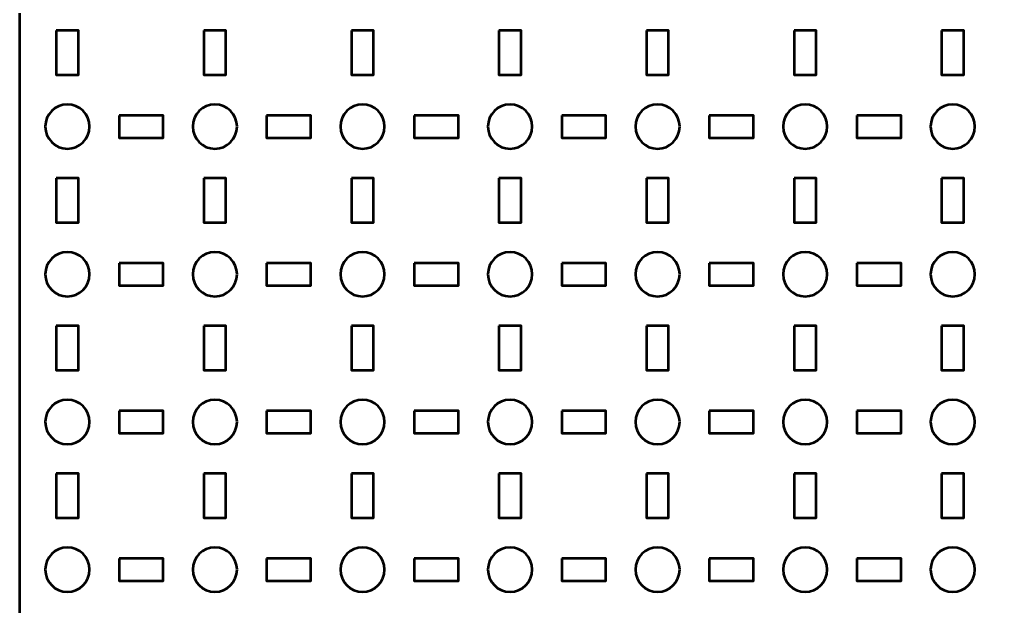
# Model space of a CAD drawing. Header units: centimetres. Extents: x -24.2 to 3.2, y -28.5 to 40.7.
# Drawn here: x -24.15 to -11, y 25.5 to 33.45 of the extents above; entities that cross this region are included whole.
import ezdxf

# ---------------------------------------------------------------- set-up
doc = ezdxf.new("R2010")
doc.units = ezdxf.units.CM
doc.header["$MEASUREMENT"] = 0
doc.layers.add('Layer 1', color=7, linetype='Continuous')

msp = doc.modelspace()

# ---------------------------------------------------------------- linework, layer by layer
at = {"layer": 'Layer 1', "lineweight": 53}
for points, knots in [([(-23.65008, 40.65002), (-23.65008, 40.65002), (2.6499, 40.65002), (2.6499, 40.65002), (2.6499, 40.65002), (2.9269, 40.65002), (3.14985, 40.42693), (3.14985, 40.14993), (3.14985, 40.14993), (3.14985, 40.14993), (3.14985, 13.84995), (3.14985, 13.84995), (3.14985, 13.84995), (3.14985, 13.57295), (2.9269, 13.35), (2.6499, 13.35), (2.6499, 13.35), (2.6499, 13.35), (-23.65008, 13.35), (-23.65008, 13.35), (-23.65008, 13.35), (-23.92708, 13.35), (-24.15017, 13.57295), (-24.15017, 13.84995), (-24.15017, 13.84995), (-24.15017, 13.84995), (-24.15017, 40.14993), (-24.15017, 40.14993), (-24.15017, 40.14993), (-24.15017, 40.42693), (-23.92708, 40.65002), (-23.65008, 40.65002)], [0, 0, 0, 0, 0.125, 0.125, 0.125, 0.125, 0.25, 0.25, 0.25, 0.25, 0.375, 0.375, 0.375, 0.375, 0.5, 0.5, 0.5, 0.5, 0.625, 0.625, 0.625, 0.625, 0.75, 0.75, 0.75, 0.75, 0.875, 0.875, 0.875, 0.875, 1, 1, 1, 1]), ([(-23.65008, 33.29997), (-23.65008, 33.29997), (-23.35007, 33.29997), (-23.35007, 33.29997), (-23.35007, 33.29997), (-23.35007, 33.29997), (-23.35007, 32.69996), (-23.35007, 32.69996), (-23.35007, 32.69996), (-23.35007, 32.69996), (-23.65008, 32.69996), (-23.65008, 32.69996), (-23.65008, 32.69996), (-23.65008, 32.69996), (-23.65008, 33.29997), (-23.65008, 33.29997)], [0, 0, 0, 0, 0.25, 0.25, 0.25, 0.25, 0.5, 0.5, 0.5, 0.5, 0.75, 0.75, 0.75, 0.75, 1, 1, 1, 1]), ([(-21.65014, 33.29997), (-21.65014, 33.29997), (-21.35014, 33.29997), (-21.35014, 33.29997), (-21.35014, 33.29997), (-21.35014, 33.29997), (-21.35014, 32.69996), (-21.35014, 32.69996), (-21.35014, 32.69996), (-21.35014, 32.69996), (-21.65014, 32.69996), (-21.65014, 32.69996), (-21.65014, 32.69996), (-21.65014, 32.69996), (-21.65014, 33.29997), (-21.65014, 33.29997)], [0, 0, 0, 0, 0.25, 0.25, 0.25, 0.25, 0.5, 0.5, 0.5, 0.5, 0.75, 0.75, 0.75, 0.75, 1, 1, 1, 1]), ([(-19.65021, 33.29997), (-19.65021, 33.29997), (-19.35021, 33.29997), (-19.35021, 33.29997), (-19.35021, 33.29997), (-19.35021, 33.29997), (-19.35021, 32.69996), (-19.35021, 32.69996), (-19.35021, 32.69996), (-19.35021, 32.69996), (-19.65021, 32.69996), (-19.65021, 32.69996), (-19.65021, 32.69996), (-19.65021, 32.69996), (-19.65021, 33.29997), (-19.65021, 33.29997)], [0, 0, 0, 0, 0.25, 0.25, 0.25, 0.25, 0.5, 0.5, 0.5, 0.5, 0.75, 0.75, 0.75, 0.75, 1, 1, 1, 1]), ([(-17.6501, 33.29997), (-17.6501, 33.29997), (-17.3501, 33.29997), (-17.3501, 33.29997), (-17.3501, 33.29997), (-17.3501, 33.29997), (-17.3501, 32.69996), (-17.3501, 32.69996), (-17.3501, 32.69996), (-17.3501, 32.69996), (-17.6501, 32.69996), (-17.6501, 32.69996), (-17.6501, 32.69996), (-17.6501, 32.69996), (-17.6501, 33.29997), (-17.6501, 33.29997)], [0, 0, 0, 0, 0.25, 0.25, 0.25, 0.25, 0.5, 0.5, 0.5, 0.5, 0.75, 0.75, 0.75, 0.75, 1, 1, 1, 1]), ([(-15.65017, 33.29997), (-15.65017, 33.29997), (-15.35017, 33.29997), (-15.35017, 33.29997), (-15.35017, 33.29997), (-15.35017, 33.29997), (-15.35017, 32.69996), (-15.35017, 32.69996), (-15.35017, 32.69996), (-15.35017, 32.69996), (-15.65017, 32.69996), (-15.65017, 32.69996), (-15.65017, 32.69996), (-15.65017, 32.69996), (-15.65017, 33.29997), (-15.65017, 33.29997)], [0, 0, 0, 0, 0.25, 0.25, 0.25, 0.25, 0.5, 0.5, 0.5, 0.5, 0.75, 0.75, 0.75, 0.75, 1, 1, 1, 1]), ([(-13.65006, 33.29997), (-13.65006, 33.29997), (-13.35006, 33.29997), (-13.35006, 33.29997), (-13.35006, 33.29997), (-13.35006, 33.29997), (-13.35006, 32.69996), (-13.35006, 32.69996), (-13.35006, 32.69996), (-13.35006, 32.69996), (-13.65006, 32.69996), (-13.65006, 32.69996), (-13.65006, 32.69996), (-13.65006, 32.69996), (-13.65006, 33.29997), (-13.65006, 33.29997)], [0, 0, 0, 0, 0.25, 0.25, 0.25, 0.25, 0.5, 0.5, 0.5, 0.5, 0.75, 0.75, 0.75, 0.75, 1, 1, 1, 1]), ([(-11.65013, 33.29997), (-11.65013, 33.29997), (-11.35013, 33.29997), (-11.35013, 33.29997), (-11.35013, 33.29997), (-11.35013, 33.29997), (-11.35013, 32.69996), (-11.35013, 32.69996), (-11.35013, 32.69996), (-11.35013, 32.69996), (-11.65013, 32.69996), (-11.65013, 32.69996), (-11.65013, 32.69996), (-11.65013, 32.69996), (-11.65013, 33.29997), (-11.65013, 33.29997)], [0, 0, 0, 0, 0.25, 0.25, 0.25, 0.25, 0.5, 0.5, 0.5, 0.5, 0.75, 0.75, 0.75, 0.75, 1, 1, 1, 1]), ([(-23.20014, 31.99995), (-23.20014, 31.83432), (-23.33437, 31.69994), (-23.50014, 31.69994), (-23.50014, 31.69994), (-23.66581, 31.69994), (-23.80015, 31.83432), (-23.80015, 31.99995), (-23.80015, 31.99995), (-23.80015, 32.16572), (-23.66581, 32.29995), (-23.50014, 32.29995), (-23.50014, 32.29995), (-23.33437, 32.29995), (-23.20014, 32.16572), (-23.20014, 31.99995)], [0, 0, 0, 0, 0.25, 0.25, 0.25, 0.25, 0.5, 0.5, 0.5, 0.5, 0.75, 0.75, 0.75, 0.75, 1, 1, 1, 1]), ([(-21.20007, 31.99995), (-21.20007, 31.83432), (-21.33444, 31.69994), (-21.50007, 31.69994), (-21.50007, 31.69994), (-21.66584, 31.69994), (-21.80007, 31.83432), (-21.80007, 31.99995), (-21.80007, 31.99995), (-21.80007, 32.16572), (-21.66584, 32.29995), (-21.50007, 32.29995), (-21.50007, 32.29995), (-21.33444, 32.29995), (-21.20007, 32.16572), (-21.20007, 31.99995)], [0, 0, 0, 0, 0.25, 0.25, 0.25, 0.25, 0.5, 0.5, 0.5, 0.5, 0.75, 0.75, 0.75, 0.75, 1, 1, 1, 1]), ([(-19.20014, 31.99995), (-19.20014, 31.83432), (-19.33447, 31.69994), (-19.50014, 31.69994), (-19.50014, 31.69994), (-19.66577, 31.69994), (-19.80014, 31.83432), (-19.80014, 31.99995), (-19.80014, 31.99995), (-19.80014, 32.16572), (-19.66577, 32.29995), (-19.50014, 32.29995), (-19.50014, 32.29995), (-19.33447, 32.29995), (-19.20014, 32.16572), (-19.20014, 31.99995)], [0, 0, 0, 0, 0.25, 0.25, 0.25, 0.25, 0.5, 0.5, 0.5, 0.5, 0.75, 0.75, 0.75, 0.75, 1, 1, 1, 1]), ([(-17.20017, 31.99995), (-17.20017, 31.83432), (-17.3344, 31.69994), (-17.50017, 31.69994), (-17.50017, 31.69994), (-17.66584, 31.69994), (-17.80017, 31.83432), (-17.80017, 31.99995), (-17.80017, 31.99995), (-17.80017, 32.16572), (-17.66584, 32.29995), (-17.50017, 32.29995), (-17.50017, 32.29995), (-17.3344, 32.29995), (-17.20017, 32.16572), (-17.20017, 31.99995)], [0, 0, 0, 0, 0.25, 0.25, 0.25, 0.25, 0.5, 0.5, 0.5, 0.5, 0.75, 0.75, 0.75, 0.75, 1, 1, 1, 1]), ([(-15.2001, 31.99995), (-15.2001, 31.83432), (-15.33447, 31.69994), (-15.5001, 31.69994), (-15.5001, 31.69994), (-15.66587, 31.69994), (-15.8001, 31.83432), (-15.8001, 31.99995), (-15.8001, 31.99995), (-15.8001, 32.16572), (-15.66587, 32.29995), (-15.5001, 32.29995), (-15.5001, 32.29995), (-15.33447, 32.29995), (-15.2001, 32.16572), (-15.2001, 31.99995)], [0, 0, 0, 0, 0.25, 0.25, 0.25, 0.25, 0.5, 0.5, 0.5, 0.5, 0.75, 0.75, 0.75, 0.75, 1, 1, 1, 1]), ([(-13.20016, 31.99995), (-13.20016, 31.83432), (-13.3345, 31.69994), (-13.50013, 31.69994), (-13.50013, 31.69994), (-13.66579, 31.69994), (-13.80013, 31.83432), (-13.80013, 31.99995), (-13.80013, 31.99995), (-13.80013, 32.16572), (-13.66579, 32.29995), (-13.50013, 32.29995), (-13.50013, 32.29995), (-13.3345, 32.29995), (-13.20016, 32.16572), (-13.20016, 31.99995)], [0, 0, 0, 0, 0.25, 0.25, 0.25, 0.25, 0.5, 0.5, 0.5, 0.5, 0.75, 0.75, 0.75, 0.75, 1, 1, 1, 1]), ([(-11.20005, 31.99995), (-11.20005, 31.83432), (-11.33443, 31.69994), (-11.50006, 31.69994), (-11.50006, 31.69994), (-11.66583, 31.69994), (-11.80006, 31.83432), (-11.80006, 31.99995), (-11.80006, 31.99995), (-11.80006, 32.16572), (-11.66583, 32.29995), (-11.50006, 32.29995), (-11.50006, 32.29995), (-11.33443, 32.29995), (-11.20005, 32.16572), (-11.20005, 31.99995)], [0, 0, 0, 0, 0.25, 0.25, 0.25, 0.25, 0.5, 0.5, 0.5, 0.5, 0.75, 0.75, 0.75, 0.75, 1, 1, 1, 1]), ([(-22.80013, 32.15002), (-22.80013, 32.15002), (-22.20012, 32.15002), (-22.20012, 32.15002), (-22.20012, 32.15002), (-22.20012, 32.15002), (-22.20012, 31.85002), (-22.20012, 31.85002), (-22.20012, 31.85002), (-22.20012, 31.85002), (-22.80013, 31.85002), (-22.80013, 31.85002), (-22.80013, 31.85002), (-22.80013, 31.85002), (-22.80013, 32.15002), (-22.80013, 32.15002)], [0, 0, 0, 0, 0.25, 0.25, 0.25, 0.25, 0.5, 0.5, 0.5, 0.5, 0.75, 0.75, 0.75, 0.75, 1, 1, 1, 1]), ([(-20.80016, 32.15002), (-20.80016, 32.15002), (-20.20016, 32.15002), (-20.20016, 32.15002), (-20.20016, 32.15002), (-20.20016, 32.15002), (-20.20016, 31.85002), (-20.20016, 31.85002), (-20.20016, 31.85002), (-20.20016, 31.85002), (-20.80016, 31.85002), (-20.80016, 31.85002), (-20.80016, 31.85002), (-20.80016, 31.85002), (-20.80016, 32.15002), (-20.80016, 32.15002)], [0, 0, 0, 0, 0.25, 0.25, 0.25, 0.25, 0.5, 0.5, 0.5, 0.5, 0.75, 0.75, 0.75, 0.75, 1, 1, 1, 1]), ([(-18.80009, 32.15002), (-18.80009, 32.15002), (-18.20008, 32.15002), (-18.20008, 32.15002), (-18.20008, 32.15002), (-18.20008, 32.15002), (-18.20008, 31.85002), (-18.20008, 31.85002), (-18.20008, 31.85002), (-18.20008, 31.85002), (-18.80009, 31.85002), (-18.80009, 31.85002), (-18.80009, 31.85002), (-18.80009, 31.85002), (-18.80009, 32.15002), (-18.80009, 32.15002)], [0, 0, 0, 0, 0.25, 0.25, 0.25, 0.25, 0.5, 0.5, 0.5, 0.5, 0.75, 0.75, 0.75, 0.75, 1, 1, 1, 1]), ([(-16.80012, 32.15002), (-16.80012, 32.15002), (-16.20011, 32.15002), (-16.20011, 32.15002), (-16.20011, 32.15002), (-16.20011, 32.15002), (-16.20011, 31.85002), (-16.20011, 31.85002), (-16.20011, 31.85002), (-16.20011, 31.85002), (-16.80012, 31.85002), (-16.80012, 31.85002), (-16.80012, 31.85002), (-16.80012, 31.85002), (-16.80012, 32.15002), (-16.80012, 32.15002)], [0, 0, 0, 0, 0.25, 0.25, 0.25, 0.25, 0.5, 0.5, 0.5, 0.5, 0.75, 0.75, 0.75, 0.75, 1, 1, 1, 1]), ([(-14.80019, 32.15002), (-14.80019, 32.15002), (-14.20018, 32.15002), (-14.20018, 32.15002), (-14.20018, 32.15002), (-14.20018, 32.15002), (-14.20018, 31.85002), (-14.20018, 31.85002), (-14.20018, 31.85002), (-14.20018, 31.85002), (-14.80019, 31.85002), (-14.80019, 31.85002), (-14.80019, 31.85002), (-14.80019, 31.85002), (-14.80019, 32.15002), (-14.80019, 32.15002)], [0, 0, 0, 0, 0.25, 0.25, 0.25, 0.25, 0.5, 0.5, 0.5, 0.5, 0.75, 0.75, 0.75, 0.75, 1, 1, 1, 1]), ([(-12.80011, 32.15002), (-12.80011, 32.15002), (-12.20011, 32.15002), (-12.20011, 32.15002), (-12.20011, 32.15002), (-12.20011, 32.15002), (-12.20011, 31.85002), (-12.20011, 31.85002), (-12.20011, 31.85002), (-12.20011, 31.85002), (-12.80011, 31.85002), (-12.80011, 31.85002), (-12.80011, 31.85002), (-12.80011, 31.85002), (-12.80011, 32.15002), (-12.80011, 32.15002)], [0, 0, 0, 0, 0.25, 0.25, 0.25, 0.25, 0.5, 0.5, 0.5, 0.5, 0.75, 0.75, 0.75, 0.75, 1, 1, 1, 1]), ([(-23.65008, 31.30004), (-23.65008, 31.30004), (-23.35007, 31.30004), (-23.35007, 31.30004), (-23.35007, 31.30004), (-23.35007, 31.30004), (-23.35007, 30.70003), (-23.35007, 30.70003), (-23.35007, 30.70003), (-23.35007, 30.70003), (-23.65008, 30.70003), (-23.65008, 30.70003), (-23.65008, 30.70003), (-23.65008, 30.70003), (-23.65008, 31.30004), (-23.65008, 31.30004)], [0, 0, 0, 0, 0.25, 0.25, 0.25, 0.25, 0.5, 0.5, 0.5, 0.5, 0.75, 0.75, 0.75, 0.75, 1, 1, 1, 1]), ([(-21.65014, 31.30004), (-21.65014, 31.30004), (-21.35014, 31.30004), (-21.35014, 31.30004), (-21.35014, 31.30004), (-21.35014, 31.30004), (-21.35014, 30.70003), (-21.35014, 30.70003), (-21.35014, 30.70003), (-21.35014, 30.70003), (-21.65014, 30.70003), (-21.65014, 30.70003), (-21.65014, 30.70003), (-21.65014, 30.70003), (-21.65014, 31.30004), (-21.65014, 31.30004)], [0, 0, 0, 0, 0.25, 0.25, 0.25, 0.25, 0.5, 0.5, 0.5, 0.5, 0.75, 0.75, 0.75, 0.75, 1, 1, 1, 1]), ([(-19.65021, 31.30004), (-19.65021, 31.30004), (-19.35021, 31.30004), (-19.35021, 31.30004), (-19.35021, 31.30004), (-19.35021, 31.30004), (-19.35021, 30.70003), (-19.35021, 30.70003), (-19.35021, 30.70003), (-19.35021, 30.70003), (-19.65021, 30.70003), (-19.65021, 30.70003), (-19.65021, 30.70003), (-19.65021, 30.70003), (-19.65021, 31.30004), (-19.65021, 31.30004)], [0, 0, 0, 0, 0.25, 0.25, 0.25, 0.25, 0.5, 0.5, 0.5, 0.5, 0.75, 0.75, 0.75, 0.75, 1, 1, 1, 1]), ([(-17.6501, 31.30004), (-17.6501, 31.30004), (-17.3501, 31.30004), (-17.3501, 31.30004), (-17.3501, 31.30004), (-17.3501, 31.30004), (-17.3501, 30.70003), (-17.3501, 30.70003), (-17.3501, 30.70003), (-17.3501, 30.70003), (-17.6501, 30.70003), (-17.6501, 30.70003), (-17.6501, 30.70003), (-17.6501, 30.70003), (-17.6501, 31.30004), (-17.6501, 31.30004)], [0, 0, 0, 0, 0.25, 0.25, 0.25, 0.25, 0.5, 0.5, 0.5, 0.5, 0.75, 0.75, 0.75, 0.75, 1, 1, 1, 1]), ([(-15.65017, 31.30004), (-15.65017, 31.30004), (-15.35017, 31.30004), (-15.35017, 31.30004), (-15.35017, 31.30004), (-15.35017, 31.30004), (-15.35017, 30.70003), (-15.35017, 30.70003), (-15.35017, 30.70003), (-15.35017, 30.70003), (-15.65017, 30.70003), (-15.65017, 30.70003), (-15.65017, 30.70003), (-15.65017, 30.70003), (-15.65017, 31.30004), (-15.65017, 31.30004)], [0, 0, 0, 0, 0.25, 0.25, 0.25, 0.25, 0.5, 0.5, 0.5, 0.5, 0.75, 0.75, 0.75, 0.75, 1, 1, 1, 1]), ([(-13.65006, 31.30004), (-13.65006, 31.30004), (-13.35006, 31.30004), (-13.35006, 31.30004), (-13.35006, 31.30004), (-13.35006, 31.30004), (-13.35006, 30.70003), (-13.35006, 30.70003), (-13.35006, 30.70003), (-13.35006, 30.70003), (-13.65006, 30.70003), (-13.65006, 30.70003), (-13.65006, 30.70003), (-13.65006, 30.70003), (-13.65006, 31.30004), (-13.65006, 31.30004)], [0, 0, 0, 0, 0.25, 0.25, 0.25, 0.25, 0.5, 0.5, 0.5, 0.5, 0.75, 0.75, 0.75, 0.75, 1, 1, 1, 1]), ([(-11.65013, 31.30004), (-11.65013, 31.30004), (-11.35013, 31.30004), (-11.35013, 31.30004), (-11.35013, 31.30004), (-11.35013, 31.30004), (-11.35013, 30.70003), (-11.35013, 30.70003), (-11.35013, 30.70003), (-11.35013, 30.70003), (-11.65013, 30.70003), (-11.65013, 30.70003), (-11.65013, 30.70003), (-11.65013, 30.70003), (-11.65013, 31.30004), (-11.65013, 31.30004)], [0, 0, 0, 0, 0.25, 0.25, 0.25, 0.25, 0.5, 0.5, 0.5, 0.5, 0.75, 0.75, 0.75, 0.75, 1, 1, 1, 1]), ([(-23.20014, 29.99998), (-23.20014, 29.83435), (-23.33437, 29.70001), (-23.50014, 29.70001), (-23.50014, 29.70001), (-23.66581, 29.70001), (-23.80015, 29.83435), (-23.80015, 29.99998), (-23.80015, 29.99998), (-23.80015, 30.16564), (-23.66581, 30.29998), (-23.50014, 30.29998), (-23.50014, 30.29998), (-23.33437, 30.29998), (-23.20014, 30.16564), (-23.20014, 29.99998)], [0, 0, 0, 0, 0.25, 0.25, 0.25, 0.25, 0.5, 0.5, 0.5, 0.5, 0.75, 0.75, 0.75, 0.75, 1, 1, 1, 1]), ([(-21.20007, 29.99998), (-21.20007, 29.83435), (-21.33444, 29.70001), (-21.50007, 29.70001), (-21.50007, 29.70001), (-21.66584, 29.70001), (-21.80007, 29.83435), (-21.80007, 29.99998), (-21.80007, 29.99998), (-21.80007, 30.16564), (-21.66584, 30.29998), (-21.50007, 30.29998), (-21.50007, 30.29998), (-21.33444, 30.29998), (-21.20007, 30.16564), (-21.20007, 29.99998)], [0, 0, 0, 0, 0.25, 0.25, 0.25, 0.25, 0.5, 0.5, 0.5, 0.5, 0.75, 0.75, 0.75, 0.75, 1, 1, 1, 1]), ([(-19.20014, 29.99998), (-19.20014, 29.83435), (-19.33447, 29.70001), (-19.50014, 29.70001), (-19.50014, 29.70001), (-19.66577, 29.70001), (-19.80014, 29.83435), (-19.80014, 29.99998), (-19.80014, 29.99998), (-19.80014, 30.16564), (-19.66577, 30.29998), (-19.50014, 30.29998), (-19.50014, 30.29998), (-19.33447, 30.29998), (-19.20014, 30.16564), (-19.20014, 29.99998)], [0, 0, 0, 0, 0.25, 0.25, 0.25, 0.25, 0.5, 0.5, 0.5, 0.5, 0.75, 0.75, 0.75, 0.75, 1, 1, 1, 1]), ([(-17.20017, 29.99998), (-17.20017, 29.83435), (-17.3344, 29.70001), (-17.50017, 29.70001), (-17.50017, 29.70001), (-17.66584, 29.70001), (-17.80017, 29.83435), (-17.80017, 29.99998), (-17.80017, 29.99998), (-17.80017, 30.16564), (-17.66584, 30.29998), (-17.50017, 30.29998), (-17.50017, 30.29998), (-17.3344, 30.29998), (-17.20017, 30.16564), (-17.20017, 29.99998)], [0, 0, 0, 0, 0.25, 0.25, 0.25, 0.25, 0.5, 0.5, 0.5, 0.5, 0.75, 0.75, 0.75, 0.75, 1, 1, 1, 1]), ([(-15.2001, 29.99998), (-15.2001, 29.83435), (-15.33447, 29.70001), (-15.5001, 29.70001), (-15.5001, 29.70001), (-15.66587, 29.70001), (-15.8001, 29.83435), (-15.8001, 29.99998), (-15.8001, 29.99998), (-15.8001, 30.16564), (-15.66587, 30.29998), (-15.5001, 30.29998), (-15.5001, 30.29998), (-15.33447, 30.29998), (-15.2001, 30.16564), (-15.2001, 29.99998)], [0, 0, 0, 0, 0.25, 0.25, 0.25, 0.25, 0.5, 0.5, 0.5, 0.5, 0.75, 0.75, 0.75, 0.75, 1, 1, 1, 1]), ([(-13.20016, 29.99998), (-13.20016, 29.83435), (-13.3345, 29.70001), (-13.50013, 29.70001), (-13.50013, 29.70001), (-13.66579, 29.70001), (-13.80013, 29.83435), (-13.80013, 29.99998), (-13.80013, 29.99998), (-13.80013, 30.16564), (-13.66579, 30.29998), (-13.50013, 30.29998), (-13.50013, 30.29998), (-13.3345, 30.29998), (-13.20016, 30.16564), (-13.20016, 29.99998)], [0, 0, 0, 0, 0.25, 0.25, 0.25, 0.25, 0.5, 0.5, 0.5, 0.5, 0.75, 0.75, 0.75, 0.75, 1, 1, 1, 1]), ([(-11.20005, 29.99998), (-11.20005, 29.83435), (-11.33443, 29.70001), (-11.50006, 29.70001), (-11.50006, 29.70001), (-11.66583, 29.70001), (-11.80006, 29.83435), (-11.80006, 29.99998), (-11.80006, 29.99998), (-11.80006, 30.16564), (-11.66583, 30.29998), (-11.50006, 30.29998), (-11.50006, 30.29998), (-11.33443, 30.29998), (-11.20005, 30.16564), (-11.20005, 29.99998)], [0, 0, 0, 0, 0.25, 0.25, 0.25, 0.25, 0.5, 0.5, 0.5, 0.5, 0.75, 0.75, 0.75, 0.75, 1, 1, 1, 1]), ([(-22.80013, 30.14991), (-22.80013, 30.14991), (-22.20012, 30.14991), (-22.20012, 30.14991), (-22.20012, 30.14991), (-22.20012, 30.14991), (-22.20012, 29.84991), (-22.20012, 29.84991), (-22.20012, 29.84991), (-22.20012, 29.84991), (-22.80013, 29.84991), (-22.80013, 29.84991), (-22.80013, 29.84991), (-22.80013, 29.84991), (-22.80013, 30.14991), (-22.80013, 30.14991)], [0, 0, 0, 0, 0.25, 0.25, 0.25, 0.25, 0.5, 0.5, 0.5, 0.5, 0.75, 0.75, 0.75, 0.75, 1, 1, 1, 1]), ([(-20.80016, 30.14991), (-20.80016, 30.14991), (-20.20016, 30.14991), (-20.20016, 30.14991), (-20.20016, 30.14991), (-20.20016, 30.14991), (-20.20016, 29.84991), (-20.20016, 29.84991), (-20.20016, 29.84991), (-20.20016, 29.84991), (-20.80016, 29.84991), (-20.80016, 29.84991), (-20.80016, 29.84991), (-20.80016, 29.84991), (-20.80016, 30.14991), (-20.80016, 30.14991)], [0, 0, 0, 0, 0.25, 0.25, 0.25, 0.25, 0.5, 0.5, 0.5, 0.5, 0.75, 0.75, 0.75, 0.75, 1, 1, 1, 1]), ([(-18.80009, 30.14991), (-18.80009, 30.14991), (-18.20008, 30.14991), (-18.20008, 30.14991), (-18.20008, 30.14991), (-18.20008, 30.14991), (-18.20008, 29.84991), (-18.20008, 29.84991), (-18.20008, 29.84991), (-18.20008, 29.84991), (-18.80009, 29.84991), (-18.80009, 29.84991), (-18.80009, 29.84991), (-18.80009, 29.84991), (-18.80009, 30.14991), (-18.80009, 30.14991)], [0, 0, 0, 0, 0.25, 0.25, 0.25, 0.25, 0.5, 0.5, 0.5, 0.5, 0.75, 0.75, 0.75, 0.75, 1, 1, 1, 1]), ([(-16.80012, 30.14991), (-16.80012, 30.14991), (-16.20011, 30.14991), (-16.20011, 30.14991), (-16.20011, 30.14991), (-16.20011, 30.14991), (-16.20011, 29.84991), (-16.20011, 29.84991), (-16.20011, 29.84991), (-16.20011, 29.84991), (-16.80012, 29.84991), (-16.80012, 29.84991), (-16.80012, 29.84991), (-16.80012, 29.84991), (-16.80012, 30.14991), (-16.80012, 30.14991)], [0, 0, 0, 0, 0.25, 0.25, 0.25, 0.25, 0.5, 0.5, 0.5, 0.5, 0.75, 0.75, 0.75, 0.75, 1, 1, 1, 1]), ([(-14.80019, 30.14991), (-14.80019, 30.14991), (-14.20018, 30.14991), (-14.20018, 30.14991), (-14.20018, 30.14991), (-14.20018, 30.14991), (-14.20018, 29.84991), (-14.20018, 29.84991), (-14.20018, 29.84991), (-14.20018, 29.84991), (-14.80019, 29.84991), (-14.80019, 29.84991), (-14.80019, 29.84991), (-14.80019, 29.84991), (-14.80019, 30.14991), (-14.80019, 30.14991)], [0, 0, 0, 0, 0.25, 0.25, 0.25, 0.25, 0.5, 0.5, 0.5, 0.5, 0.75, 0.75, 0.75, 0.75, 1, 1, 1, 1]), ([(-12.80011, 30.14991), (-12.80011, 30.14991), (-12.20011, 30.14991), (-12.20011, 30.14991), (-12.20011, 30.14991), (-12.20011, 30.14991), (-12.20011, 29.84991), (-12.20011, 29.84991), (-12.20011, 29.84991), (-12.20011, 29.84991), (-12.80011, 29.84991), (-12.80011, 29.84991), (-12.80011, 29.84991), (-12.80011, 29.84991), (-12.80011, 30.14991), (-12.80011, 30.14991)], [0, 0, 0, 0, 0.25, 0.25, 0.25, 0.25, 0.5, 0.5, 0.5, 0.5, 0.75, 0.75, 0.75, 0.75, 1, 1, 1, 1]), ([(-23.65008, 29.29996), (-23.65008, 29.29996), (-23.35007, 29.29996), (-23.35007, 29.29996), (-23.35007, 29.29996), (-23.35007, 29.29996), (-23.35007, 28.69996), (-23.35007, 28.69996), (-23.35007, 28.69996), (-23.35007, 28.69996), (-23.65008, 28.69996), (-23.65008, 28.69996), (-23.65008, 28.69996), (-23.65008, 28.69996), (-23.65008, 29.29996), (-23.65008, 29.29996)], [0, 0, 0, 0, 0.25, 0.25, 0.25, 0.25, 0.5, 0.5, 0.5, 0.5, 0.75, 0.75, 0.75, 0.75, 1, 1, 1, 1]), ([(-21.65014, 29.29996), (-21.65014, 29.29996), (-21.35014, 29.29996), (-21.35014, 29.29996), (-21.35014, 29.29996), (-21.35014, 29.29996), (-21.35014, 28.69996), (-21.35014, 28.69996), (-21.35014, 28.69996), (-21.35014, 28.69996), (-21.65014, 28.69996), (-21.65014, 28.69996), (-21.65014, 28.69996), (-21.65014, 28.69996), (-21.65014, 29.29996), (-21.65014, 29.29996)], [0, 0, 0, 0, 0.25, 0.25, 0.25, 0.25, 0.5, 0.5, 0.5, 0.5, 0.75, 0.75, 0.75, 0.75, 1, 1, 1, 1]), ([(-19.65021, 29.29996), (-19.65021, 29.29996), (-19.35021, 29.29996), (-19.35021, 29.29996), (-19.35021, 29.29996), (-19.35021, 29.29996), (-19.35021, 28.69996), (-19.35021, 28.69996), (-19.35021, 28.69996), (-19.35021, 28.69996), (-19.65021, 28.69996), (-19.65021, 28.69996), (-19.65021, 28.69996), (-19.65021, 28.69996), (-19.65021, 29.29996), (-19.65021, 29.29996)], [0, 0, 0, 0, 0.25, 0.25, 0.25, 0.25, 0.5, 0.5, 0.5, 0.5, 0.75, 0.75, 0.75, 0.75, 1, 1, 1, 1]), ([(-17.6501, 29.29996), (-17.6501, 29.29996), (-17.3501, 29.29996), (-17.3501, 29.29996), (-17.3501, 29.29996), (-17.3501, 29.29996), (-17.3501, 28.69996), (-17.3501, 28.69996), (-17.3501, 28.69996), (-17.3501, 28.69996), (-17.6501, 28.69996), (-17.6501, 28.69996), (-17.6501, 28.69996), (-17.6501, 28.69996), (-17.6501, 29.29996), (-17.6501, 29.29996)], [0, 0, 0, 0, 0.25, 0.25, 0.25, 0.25, 0.5, 0.5, 0.5, 0.5, 0.75, 0.75, 0.75, 0.75, 1, 1, 1, 1]), ([(-15.65017, 29.29996), (-15.65017, 29.29996), (-15.35017, 29.29996), (-15.35017, 29.29996), (-15.35017, 29.29996), (-15.35017, 29.29996), (-15.35017, 28.69996), (-15.35017, 28.69996), (-15.35017, 28.69996), (-15.35017, 28.69996), (-15.65017, 28.69996), (-15.65017, 28.69996), (-15.65017, 28.69996), (-15.65017, 28.69996), (-15.65017, 29.29996), (-15.65017, 29.29996)], [0, 0, 0, 0, 0.25, 0.25, 0.25, 0.25, 0.5, 0.5, 0.5, 0.5, 0.75, 0.75, 0.75, 0.75, 1, 1, 1, 1]), ([(-13.65006, 29.29996), (-13.65006, 29.29996), (-13.35006, 29.29996), (-13.35006, 29.29996), (-13.35006, 29.29996), (-13.35006, 29.29996), (-13.35006, 28.69996), (-13.35006, 28.69996), (-13.35006, 28.69996), (-13.35006, 28.69996), (-13.65006, 28.69996), (-13.65006, 28.69996), (-13.65006, 28.69996), (-13.65006, 28.69996), (-13.65006, 29.29996), (-13.65006, 29.29996)], [0, 0, 0, 0, 0.25, 0.25, 0.25, 0.25, 0.5, 0.5, 0.5, 0.5, 0.75, 0.75, 0.75, 0.75, 1, 1, 1, 1]), ([(-11.65013, 29.29996), (-11.65013, 29.29996), (-11.35013, 29.29996), (-11.35013, 29.29996), (-11.35013, 29.29996), (-11.35013, 29.29996), (-11.35013, 28.69996), (-11.35013, 28.69996), (-11.35013, 28.69996), (-11.35013, 28.69996), (-11.65013, 28.69996), (-11.65013, 28.69996), (-11.65013, 28.69996), (-11.65013, 28.69996), (-11.65013, 29.29996), (-11.65013, 29.29996)], [0, 0, 0, 0, 0.25, 0.25, 0.25, 0.25, 0.5, 0.5, 0.5, 0.5, 0.75, 0.75, 0.75, 0.75, 1, 1, 1, 1]), ([(-23.20014, 27.99991), (-23.20014, 27.83428), (-23.33437, 27.6999), (-23.50014, 27.6999), (-23.50014, 27.6999), (-23.66581, 27.6999), (-23.80015, 27.83428), (-23.80015, 27.99991), (-23.80015, 27.99991), (-23.80015, 28.16568), (-23.66581, 28.29991), (-23.50014, 28.29991), (-23.50014, 28.29991), (-23.33437, 28.29991), (-23.20014, 28.16568), (-23.20014, 27.99991)], [0, 0, 0, 0, 0.25, 0.25, 0.25, 0.25, 0.5, 0.5, 0.5, 0.5, 0.75, 0.75, 0.75, 0.75, 1, 1, 1, 1]), ([(-21.20007, 27.99991), (-21.20007, 27.83428), (-21.33444, 27.6999), (-21.50007, 27.6999), (-21.50007, 27.6999), (-21.66584, 27.6999), (-21.80007, 27.83428), (-21.80007, 27.99991), (-21.80007, 27.99991), (-21.80007, 28.16568), (-21.66584, 28.29991), (-21.50007, 28.29991), (-21.50007, 28.29991), (-21.33444, 28.29991), (-21.20007, 28.16568), (-21.20007, 27.99991)], [0, 0, 0, 0, 0.25, 0.25, 0.25, 0.25, 0.5, 0.5, 0.5, 0.5, 0.75, 0.75, 0.75, 0.75, 1, 1, 1, 1]), ([(-19.20014, 27.99991), (-19.20014, 27.83428), (-19.33447, 27.6999), (-19.50014, 27.6999), (-19.50014, 27.6999), (-19.66577, 27.6999), (-19.80014, 27.83428), (-19.80014, 27.99991), (-19.80014, 27.99991), (-19.80014, 28.16568), (-19.66577, 28.29991), (-19.50014, 28.29991), (-19.50014, 28.29991), (-19.33447, 28.29991), (-19.20014, 28.16568), (-19.20014, 27.99991)], [0, 0, 0, 0, 0.25, 0.25, 0.25, 0.25, 0.5, 0.5, 0.5, 0.5, 0.75, 0.75, 0.75, 0.75, 1, 1, 1, 1]), ([(-17.20017, 27.99991), (-17.20017, 27.83428), (-17.3344, 27.6999), (-17.50017, 27.6999), (-17.50017, 27.6999), (-17.66584, 27.6999), (-17.80017, 27.83428), (-17.80017, 27.99991), (-17.80017, 27.99991), (-17.80017, 28.16568), (-17.66584, 28.29991), (-17.50017, 28.29991), (-17.50017, 28.29991), (-17.3344, 28.29991), (-17.20017, 28.16568), (-17.20017, 27.99991)], [0, 0, 0, 0, 0.25, 0.25, 0.25, 0.25, 0.5, 0.5, 0.5, 0.5, 0.75, 0.75, 0.75, 0.75, 1, 1, 1, 1]), ([(-15.2001, 27.99991), (-15.2001, 27.83428), (-15.33447, 27.6999), (-15.5001, 27.6999), (-15.5001, 27.6999), (-15.66587, 27.6999), (-15.8001, 27.83428), (-15.8001, 27.99991), (-15.8001, 27.99991), (-15.8001, 28.16568), (-15.66587, 28.29991), (-15.5001, 28.29991), (-15.5001, 28.29991), (-15.33447, 28.29991), (-15.2001, 28.16568), (-15.2001, 27.99991)], [0, 0, 0, 0, 0.25, 0.25, 0.25, 0.25, 0.5, 0.5, 0.5, 0.5, 0.75, 0.75, 0.75, 0.75, 1, 1, 1, 1]), ([(-13.20016, 27.99991), (-13.20016, 27.83428), (-13.3345, 27.6999), (-13.50013, 27.6999), (-13.50013, 27.6999), (-13.66579, 27.6999), (-13.80013, 27.83428), (-13.80013, 27.99991), (-13.80013, 27.99991), (-13.80013, 28.16568), (-13.66579, 28.29991), (-13.50013, 28.29991), (-13.50013, 28.29991), (-13.3345, 28.29991), (-13.20016, 28.16568), (-13.20016, 27.99991)], [0, 0, 0, 0, 0.25, 0.25, 0.25, 0.25, 0.5, 0.5, 0.5, 0.5, 0.75, 0.75, 0.75, 0.75, 1, 1, 1, 1]), ([(-11.20005, 27.99991), (-11.20005, 27.83428), (-11.33443, 27.6999), (-11.50006, 27.6999), (-11.50006, 27.6999), (-11.66583, 27.6999), (-11.80006, 27.83428), (-11.80006, 27.99991), (-11.80006, 27.99991), (-11.80006, 28.16568), (-11.66583, 28.29991), (-11.50006, 28.29991), (-11.50006, 28.29991), (-11.33443, 28.29991), (-11.20005, 28.16568), (-11.20005, 27.99991)], [0, 0, 0, 0, 0.25, 0.25, 0.25, 0.25, 0.5, 0.5, 0.5, 0.5, 0.75, 0.75, 0.75, 0.75, 1, 1, 1, 1]), ([(-22.80013, 28.14998), (-22.80013, 28.14998), (-22.20012, 28.14998), (-22.20012, 28.14998), (-22.20012, 28.14998), (-22.20012, 28.14998), (-22.20012, 27.84998), (-22.20012, 27.84998), (-22.20012, 27.84998), (-22.20012, 27.84998), (-22.80013, 27.84998), (-22.80013, 27.84998), (-22.80013, 27.84998), (-22.80013, 27.84998), (-22.80013, 28.14998), (-22.80013, 28.14998)], [0, 0, 0, 0, 0.25, 0.25, 0.25, 0.25, 0.5, 0.5, 0.5, 0.5, 0.75, 0.75, 0.75, 0.75, 1, 1, 1, 1]), ([(-20.80016, 28.14998), (-20.80016, 28.14998), (-20.20016, 28.14998), (-20.20016, 28.14998), (-20.20016, 28.14998), (-20.20016, 28.14998), (-20.20016, 27.84998), (-20.20016, 27.84998), (-20.20016, 27.84998), (-20.20016, 27.84998), (-20.80016, 27.84998), (-20.80016, 27.84998), (-20.80016, 27.84998), (-20.80016, 27.84998), (-20.80016, 28.14998), (-20.80016, 28.14998)], [0, 0, 0, 0, 0.25, 0.25, 0.25, 0.25, 0.5, 0.5, 0.5, 0.5, 0.75, 0.75, 0.75, 0.75, 1, 1, 1, 1]), ([(-18.80009, 28.14998), (-18.80009, 28.14998), (-18.20008, 28.14998), (-18.20008, 28.14998), (-18.20008, 28.14998), (-18.20008, 28.14998), (-18.20008, 27.84998), (-18.20008, 27.84998), (-18.20008, 27.84998), (-18.20008, 27.84998), (-18.80009, 27.84998), (-18.80009, 27.84998), (-18.80009, 27.84998), (-18.80009, 27.84998), (-18.80009, 28.14998), (-18.80009, 28.14998)], [0, 0, 0, 0, 0.25, 0.25, 0.25, 0.25, 0.5, 0.5, 0.5, 0.5, 0.75, 0.75, 0.75, 0.75, 1, 1, 1, 1]), ([(-16.80012, 28.14998), (-16.80012, 28.14998), (-16.20011, 28.14998), (-16.20011, 28.14998), (-16.20011, 28.14998), (-16.20011, 28.14998), (-16.20011, 27.84998), (-16.20011, 27.84998), (-16.20011, 27.84998), (-16.20011, 27.84998), (-16.80012, 27.84998), (-16.80012, 27.84998), (-16.80012, 27.84998), (-16.80012, 27.84998), (-16.80012, 28.14998), (-16.80012, 28.14998)], [0, 0, 0, 0, 0.25, 0.25, 0.25, 0.25, 0.5, 0.5, 0.5, 0.5, 0.75, 0.75, 0.75, 0.75, 1, 1, 1, 1]), ([(-14.80019, 28.14998), (-14.80019, 28.14998), (-14.20018, 28.14998), (-14.20018, 28.14998), (-14.20018, 28.14998), (-14.20018, 28.14998), (-14.20018, 27.84998), (-14.20018, 27.84998), (-14.20018, 27.84998), (-14.20018, 27.84998), (-14.80019, 27.84998), (-14.80019, 27.84998), (-14.80019, 27.84998), (-14.80019, 27.84998), (-14.80019, 28.14998), (-14.80019, 28.14998)], [0, 0, 0, 0, 0.25, 0.25, 0.25, 0.25, 0.5, 0.5, 0.5, 0.5, 0.75, 0.75, 0.75, 0.75, 1, 1, 1, 1]), ([(-12.80011, 28.14998), (-12.80011, 28.14998), (-12.20011, 28.14998), (-12.20011, 28.14998), (-12.20011, 28.14998), (-12.20011, 28.14998), (-12.20011, 27.84998), (-12.20011, 27.84998), (-12.20011, 27.84998), (-12.20011, 27.84998), (-12.80011, 27.84998), (-12.80011, 27.84998), (-12.80011, 27.84998), (-12.80011, 27.84998), (-12.80011, 28.14998), (-12.80011, 28.14998)], [0, 0, 0, 0, 0.25, 0.25, 0.25, 0.25, 0.5, 0.5, 0.5, 0.5, 0.75, 0.75, 0.75, 0.75, 1, 1, 1, 1]), ([(-23.65008, 27.29999), (-23.65008, 27.29999), (-23.35007, 27.29999), (-23.35007, 27.29999), (-23.35007, 27.29999), (-23.35007, 27.29999), (-23.35007, 26.69999), (-23.35007, 26.69999), (-23.35007, 26.69999), (-23.35007, 26.69999), (-23.65008, 26.69999), (-23.65008, 26.69999), (-23.65008, 26.69999), (-23.65008, 26.69999), (-23.65008, 27.29999), (-23.65008, 27.29999)], [0, 0, 0, 0, 0.25, 0.25, 0.25, 0.25, 0.5, 0.5, 0.5, 0.5, 0.75, 0.75, 0.75, 0.75, 1, 1, 1, 1]), ([(-21.65014, 27.29999), (-21.65014, 27.29999), (-21.35014, 27.29999), (-21.35014, 27.29999), (-21.35014, 27.29999), (-21.35014, 27.29999), (-21.35014, 26.69999), (-21.35014, 26.69999), (-21.35014, 26.69999), (-21.35014, 26.69999), (-21.65014, 26.69999), (-21.65014, 26.69999), (-21.65014, 26.69999), (-21.65014, 26.69999), (-21.65014, 27.29999), (-21.65014, 27.29999)], [0, 0, 0, 0, 0.25, 0.25, 0.25, 0.25, 0.5, 0.5, 0.5, 0.5, 0.75, 0.75, 0.75, 0.75, 1, 1, 1, 1]), ([(-19.65021, 27.29999), (-19.65021, 27.29999), (-19.35021, 27.29999), (-19.35021, 27.29999), (-19.35021, 27.29999), (-19.35021, 27.29999), (-19.35021, 26.69999), (-19.35021, 26.69999), (-19.35021, 26.69999), (-19.35021, 26.69999), (-19.65021, 26.69999), (-19.65021, 26.69999), (-19.65021, 26.69999), (-19.65021, 26.69999), (-19.65021, 27.29999), (-19.65021, 27.29999)], [0, 0, 0, 0, 0.25, 0.25, 0.25, 0.25, 0.5, 0.5, 0.5, 0.5, 0.75, 0.75, 0.75, 0.75, 1, 1, 1, 1]), ([(-17.6501, 27.29999), (-17.6501, 27.29999), (-17.3501, 27.29999), (-17.3501, 27.29999), (-17.3501, 27.29999), (-17.3501, 27.29999), (-17.3501, 26.69999), (-17.3501, 26.69999), (-17.3501, 26.69999), (-17.3501, 26.69999), (-17.6501, 26.69999), (-17.6501, 26.69999), (-17.6501, 26.69999), (-17.6501, 26.69999), (-17.6501, 27.29999), (-17.6501, 27.29999)], [0, 0, 0, 0, 0.25, 0.25, 0.25, 0.25, 0.5, 0.5, 0.5, 0.5, 0.75, 0.75, 0.75, 0.75, 1, 1, 1, 1]), ([(-15.65017, 27.29999), (-15.65017, 27.29999), (-15.35017, 27.29999), (-15.35017, 27.29999), (-15.35017, 27.29999), (-15.35017, 27.29999), (-15.35017, 26.69999), (-15.35017, 26.69999), (-15.35017, 26.69999), (-15.35017, 26.69999), (-15.65017, 26.69999), (-15.65017, 26.69999), (-15.65017, 26.69999), (-15.65017, 26.69999), (-15.65017, 27.29999), (-15.65017, 27.29999)], [0, 0, 0, 0, 0.25, 0.25, 0.25, 0.25, 0.5, 0.5, 0.5, 0.5, 0.75, 0.75, 0.75, 0.75, 1, 1, 1, 1]), ([(-13.65006, 27.29999), (-13.65006, 27.29999), (-13.35006, 27.29999), (-13.35006, 27.29999), (-13.35006, 27.29999), (-13.35006, 27.29999), (-13.35006, 26.69999), (-13.35006, 26.69999), (-13.35006, 26.69999), (-13.35006, 26.69999), (-13.65006, 26.69999), (-13.65006, 26.69999), (-13.65006, 26.69999), (-13.65006, 26.69999), (-13.65006, 27.29999), (-13.65006, 27.29999)], [0, 0, 0, 0, 0.25, 0.25, 0.25, 0.25, 0.5, 0.5, 0.5, 0.5, 0.75, 0.75, 0.75, 0.75, 1, 1, 1, 1]), ([(-11.65013, 27.29999), (-11.65013, 27.29999), (-11.35013, 27.29999), (-11.35013, 27.29999), (-11.35013, 27.29999), (-11.35013, 27.29999), (-11.35013, 26.69999), (-11.35013, 26.69999), (-11.35013, 26.69999), (-11.35013, 26.69999), (-11.65013, 26.69999), (-11.65013, 26.69999), (-11.65013, 26.69999), (-11.65013, 26.69999), (-11.65013, 27.29999), (-11.65013, 27.29999)], [0, 0, 0, 0, 0.25, 0.25, 0.25, 0.25, 0.5, 0.5, 0.5, 0.5, 0.75, 0.75, 0.75, 0.75, 1, 1, 1, 1]), ([(-23.20014, 25.99997), (-23.20014, 25.83431), (-23.33437, 25.69997), (-23.50014, 25.69997), (-23.50014, 25.69997), (-23.66581, 25.69997), (-23.80015, 25.83431), (-23.80015, 25.99997), (-23.80015, 25.99997), (-23.80015, 26.1656), (-23.66581, 26.29998), (-23.50014, 26.29998), (-23.50014, 26.29998), (-23.33437, 26.29998), (-23.20014, 26.1656), (-23.20014, 25.99997)], [0, 0, 0, 0, 0.25, 0.25, 0.25, 0.25, 0.5, 0.5, 0.5, 0.5, 0.75, 0.75, 0.75, 0.75, 1, 1, 1, 1]), ([(-21.20007, 25.99997), (-21.20007, 25.83431), (-21.33444, 25.69997), (-21.50007, 25.69997), (-21.50007, 25.69997), (-21.66584, 25.69997), (-21.80007, 25.83431), (-21.80007, 25.99997), (-21.80007, 25.99997), (-21.80007, 26.1656), (-21.66584, 26.29998), (-21.50007, 26.29998), (-21.50007, 26.29998), (-21.33444, 26.29998), (-21.20007, 26.1656), (-21.20007, 25.99997)], [0, 0, 0, 0, 0.25, 0.25, 0.25, 0.25, 0.5, 0.5, 0.5, 0.5, 0.75, 0.75, 0.75, 0.75, 1, 1, 1, 1]), ([(-19.20014, 25.99997), (-19.20014, 25.83431), (-19.33447, 25.69997), (-19.50014, 25.69997), (-19.50014, 25.69997), (-19.66577, 25.69997), (-19.80014, 25.83431), (-19.80014, 25.99997), (-19.80014, 25.99997), (-19.80014, 26.1656), (-19.66577, 26.29998), (-19.50014, 26.29998), (-19.50014, 26.29998), (-19.33447, 26.29998), (-19.20014, 26.1656), (-19.20014, 25.99997)], [0, 0, 0, 0, 0.25, 0.25, 0.25, 0.25, 0.5, 0.5, 0.5, 0.5, 0.75, 0.75, 0.75, 0.75, 1, 1, 1, 1]), ([(-17.20017, 25.99997), (-17.20017, 25.83431), (-17.3344, 25.69997), (-17.50017, 25.69997), (-17.50017, 25.69997), (-17.66584, 25.69997), (-17.80017, 25.83431), (-17.80017, 25.99997), (-17.80017, 25.99997), (-17.80017, 26.1656), (-17.66584, 26.29998), (-17.50017, 26.29998), (-17.50017, 26.29998), (-17.3344, 26.29998), (-17.20017, 26.1656), (-17.20017, 25.99997)], [0, 0, 0, 0, 0.25, 0.25, 0.25, 0.25, 0.5, 0.5, 0.5, 0.5, 0.75, 0.75, 0.75, 0.75, 1, 1, 1, 1]), ([(-15.2001, 25.99997), (-15.2001, 25.83431), (-15.33447, 25.69997), (-15.5001, 25.69997), (-15.5001, 25.69997), (-15.66587, 25.69997), (-15.8001, 25.83431), (-15.8001, 25.99997), (-15.8001, 25.99997), (-15.8001, 26.1656), (-15.66587, 26.29998), (-15.5001, 26.29998), (-15.5001, 26.29998), (-15.33447, 26.29998), (-15.2001, 26.1656), (-15.2001, 25.99997)], [0, 0, 0, 0, 0.25, 0.25, 0.25, 0.25, 0.5, 0.5, 0.5, 0.5, 0.75, 0.75, 0.75, 0.75, 1, 1, 1, 1]), ([(-13.20016, 25.99997), (-13.20016, 25.83431), (-13.3345, 25.69997), (-13.50013, 25.69997), (-13.50013, 25.69997), (-13.66579, 25.69997), (-13.80013, 25.83431), (-13.80013, 25.99997), (-13.80013, 25.99997), (-13.80013, 26.1656), (-13.66579, 26.29998), (-13.50013, 26.29998), (-13.50013, 26.29998), (-13.3345, 26.29998), (-13.20016, 26.1656), (-13.20016, 25.99997)], [0, 0, 0, 0, 0.25, 0.25, 0.25, 0.25, 0.5, 0.5, 0.5, 0.5, 0.75, 0.75, 0.75, 0.75, 1, 1, 1, 1]), ([(-11.20005, 25.99997), (-11.20005, 25.83431), (-11.33443, 25.69997), (-11.50006, 25.69997), (-11.50006, 25.69997), (-11.66583, 25.69997), (-11.80006, 25.83431), (-11.80006, 25.99997), (-11.80006, 25.99997), (-11.80006, 26.1656), (-11.66583, 26.29998), (-11.50006, 26.29998), (-11.50006, 26.29998), (-11.33443, 26.29998), (-11.20005, 26.1656), (-11.20005, 25.99997)], [0, 0, 0, 0, 0.25, 0.25, 0.25, 0.25, 0.5, 0.5, 0.5, 0.5, 0.75, 0.75, 0.75, 0.75, 1, 1, 1, 1]), ([(-22.80013, 26.15004), (-22.80013, 26.15004), (-22.20012, 26.15004), (-22.20012, 26.15004), (-22.20012, 26.15004), (-22.20012, 26.15004), (-22.20012, 25.85004), (-22.20012, 25.85004), (-22.20012, 25.85004), (-22.20012, 25.85004), (-22.80013, 25.85004), (-22.80013, 25.85004), (-22.80013, 25.85004), (-22.80013, 25.85004), (-22.80013, 26.15004), (-22.80013, 26.15004)], [0, 0, 0, 0, 0.25, 0.25, 0.25, 0.25, 0.5, 0.5, 0.5, 0.5, 0.75, 0.75, 0.75, 0.75, 1, 1, 1, 1]), ([(-20.80016, 26.15004), (-20.80016, 26.15004), (-20.20016, 26.15004), (-20.20016, 26.15004), (-20.20016, 26.15004), (-20.20016, 26.15004), (-20.20016, 25.85004), (-20.20016, 25.85004), (-20.20016, 25.85004), (-20.20016, 25.85004), (-20.80016, 25.85004), (-20.80016, 25.85004), (-20.80016, 25.85004), (-20.80016, 25.85004), (-20.80016, 26.15004), (-20.80016, 26.15004)], [0, 0, 0, 0, 0.25, 0.25, 0.25, 0.25, 0.5, 0.5, 0.5, 0.5, 0.75, 0.75, 0.75, 0.75, 1, 1, 1, 1]), ([(-18.80009, 26.15004), (-18.80009, 26.15004), (-18.20008, 26.15004), (-18.20008, 26.15004), (-18.20008, 26.15004), (-18.20008, 26.15004), (-18.20008, 25.85004), (-18.20008, 25.85004), (-18.20008, 25.85004), (-18.20008, 25.85004), (-18.80009, 25.85004), (-18.80009, 25.85004), (-18.80009, 25.85004), (-18.80009, 25.85004), (-18.80009, 26.15004), (-18.80009, 26.15004)], [0, 0, 0, 0, 0.25, 0.25, 0.25, 0.25, 0.5, 0.5, 0.5, 0.5, 0.75, 0.75, 0.75, 0.75, 1, 1, 1, 1]), ([(-16.80012, 26.15004), (-16.80012, 26.15004), (-16.20011, 26.15004), (-16.20011, 26.15004), (-16.20011, 26.15004), (-16.20011, 26.15004), (-16.20011, 25.85004), (-16.20011, 25.85004), (-16.20011, 25.85004), (-16.20011, 25.85004), (-16.80012, 25.85004), (-16.80012, 25.85004), (-16.80012, 25.85004), (-16.80012, 25.85004), (-16.80012, 26.15004), (-16.80012, 26.15004)], [0, 0, 0, 0, 0.25, 0.25, 0.25, 0.25, 0.5, 0.5, 0.5, 0.5, 0.75, 0.75, 0.75, 0.75, 1, 1, 1, 1]), ([(-14.80019, 26.15004), (-14.80019, 26.15004), (-14.20018, 26.15004), (-14.20018, 26.15004), (-14.20018, 26.15004), (-14.20018, 26.15004), (-14.20018, 25.85004), (-14.20018, 25.85004), (-14.20018, 25.85004), (-14.20018, 25.85004), (-14.80019, 25.85004), (-14.80019, 25.85004), (-14.80019, 25.85004), (-14.80019, 25.85004), (-14.80019, 26.15004), (-14.80019, 26.15004)], [0, 0, 0, 0, 0.25, 0.25, 0.25, 0.25, 0.5, 0.5, 0.5, 0.5, 0.75, 0.75, 0.75, 0.75, 1, 1, 1, 1]), ([(-12.80011, 26.15004), (-12.80011, 26.15004), (-12.20011, 26.15004), (-12.20011, 26.15004), (-12.20011, 26.15004), (-12.20011, 26.15004), (-12.20011, 25.85004), (-12.20011, 25.85004), (-12.20011, 25.85004), (-12.20011, 25.85004), (-12.80011, 25.85004), (-12.80011, 25.85004), (-12.80011, 25.85004), (-12.80011, 25.85004), (-12.80011, 26.15004), (-12.80011, 26.15004)], [0, 0, 0, 0, 0.25, 0.25, 0.25, 0.25, 0.5, 0.5, 0.5, 0.5, 0.75, 0.75, 0.75, 0.75, 1, 1, 1, 1])]:
    msp.add_open_spline(points, degree=3, knots=knots, dxfattribs=at)

doc.saveas('drawing.dxf')
